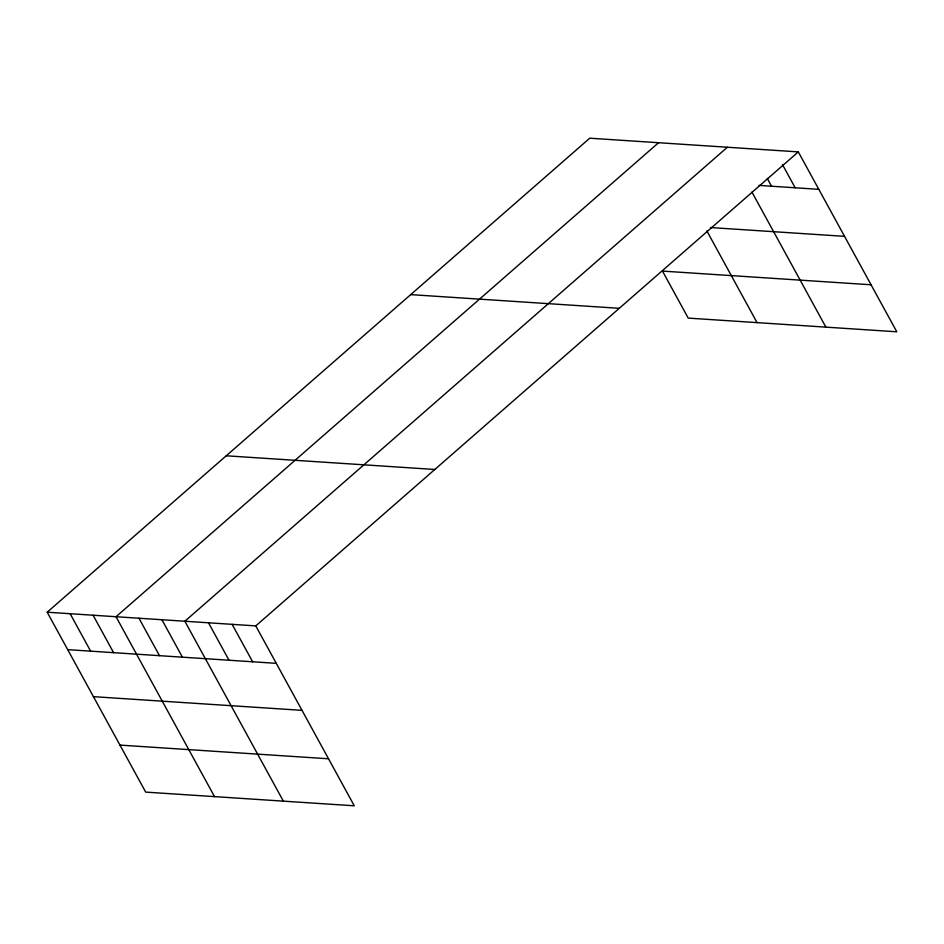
<?xml version="1.0" encoding="UTF-8"?>
<svg xmlns="http://www.w3.org/2000/svg" width="944" height="944" viewBox="0 0 944 944"><rect width="100%" height="100%" fill="white"/><g stroke="black" fill="none" stroke-linecap="round" stroke-linejoin="round"><path stroke-width="1.42" d="M47.2 612.208L255.777 625.896L354.271 805.798L145.695 792.11L47.2 612.208L589.729 138.202L798.305 151.89L896.8 331.792L688.223 318.104L662.487 271.093L871.064 284.781M658.558 142.721L116.029 616.727L214.524 796.63M727.387 147.24L184.859 621.246L283.353 801.137M255.777 625.896L798.305 151.89M759.011 185.402L818.802 189.331M710.537 227.551L844.538 236.342M410.699 294.622L619.276 308.31M226.23 455.787L434.818 469.475M67.697 649.649L276.273 663.337M93.432 696.66L302.009 710.348M119.959 745.099L328.536 758.787M782.446 164.539L795.167 187.773M767.283 178.487L771.531 186.228M751.955 192.104L825.882 327.131M706.891 230.997L757.053 322.624M232.141 624.35L252.638 661.779M208.494 622.792L229.003 660.234M161.92 619.736L182.416 657.177M138.969 618.237L159.477 655.667M93.09 615.217L113.587 652.658M70.139 613.718L90.636 651.159"/></g></svg>
